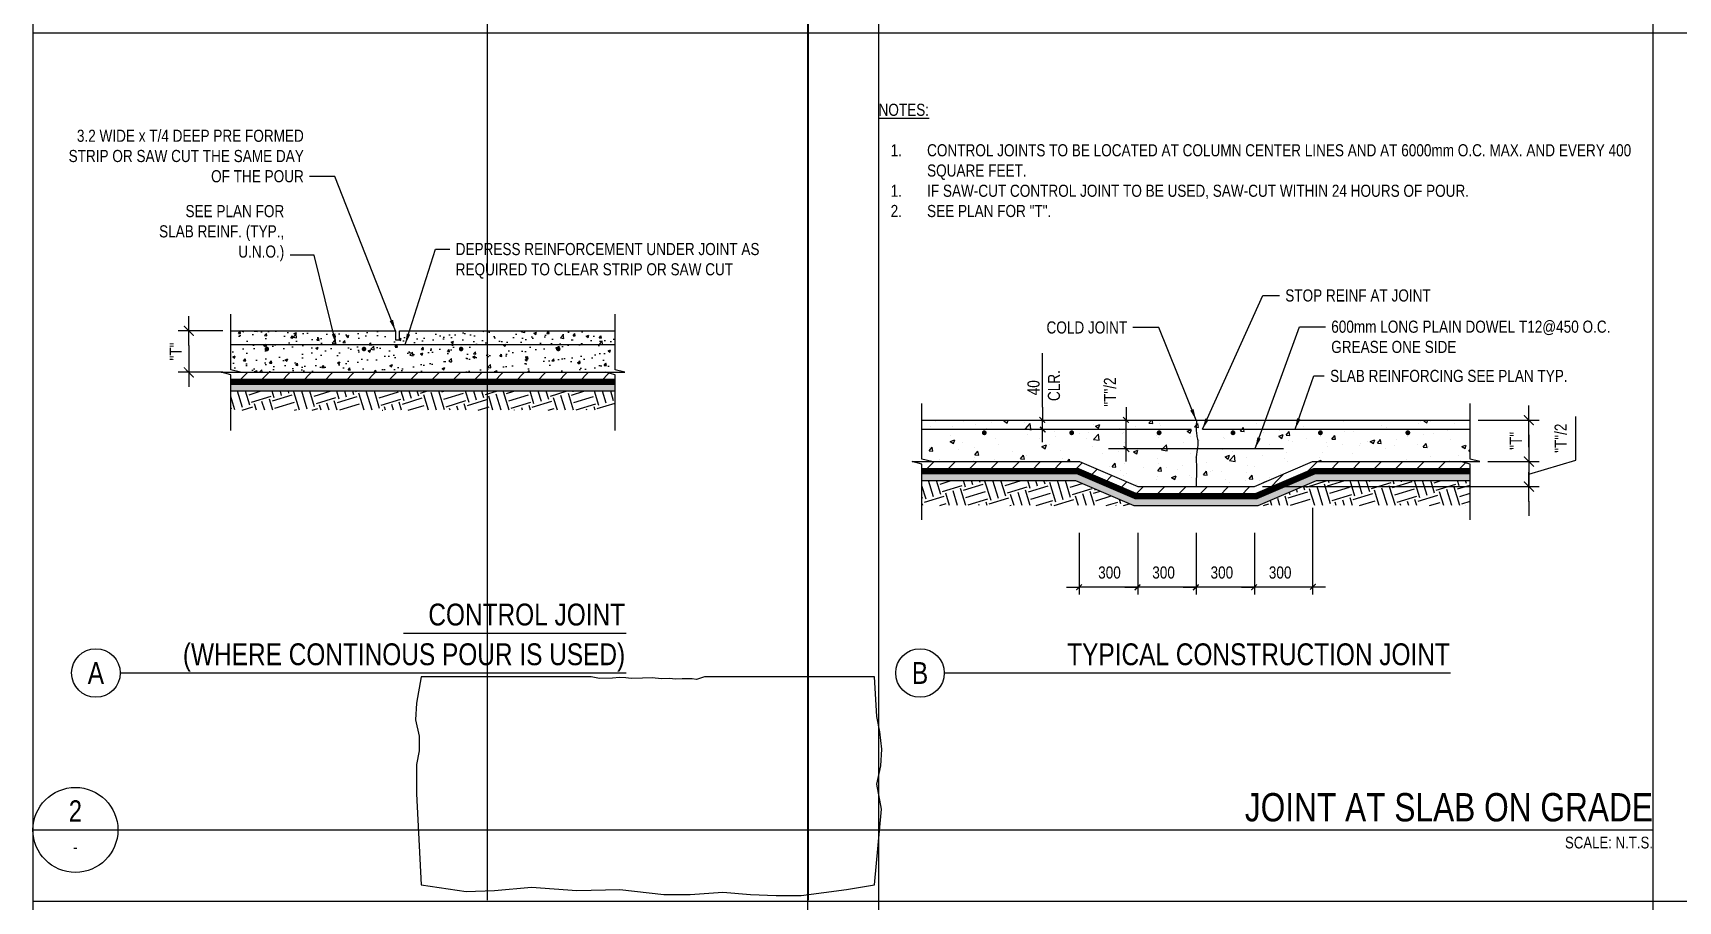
# Model space of a CAD drawing. Header units: millimetres. Extents: x 2250 to 90253, y -19639 to 57150.
# Drawn here: x 2250 to 36930, y 20550 to 38850 of the extents above; entities that cross this region are included whole.
import ezdxf
from ezdxf.enums import TextEntityAlignment as Align

# ---------------------------------------------------------------- set-up
doc = ezdxf.new("R2010")
doc.units = ezdxf.units.MM
doc.linetypes.add('DASHED', pattern=[0.75, 0.5, -0.25])
doc.layers.add('NPLT-JLA', color=193, linetype='Continuous', plot=False)
for name, color, linetype in [('S-G-BREK', 2, 'Continuous'), ('S-G-DIMS', 1, 'Continuous'), ('S-G-HTCH', 1, 'Continuous'), ('S-G-LEDR', 2, 'Continuous'), ('S-G-MEDM', 3, 'Continuous'), ('S-G-RBAR', 7, 'Continuous'), ('S-G-STTL', 4, 'Continuous'), ('S-G-TEXT', 3, 'Continuous'), ('S-G-THCK', 6, 'Continuous'), ('S-G-TITL', 7, 'Continuous'), ('S-G-TITLREF', 4, 'Continuous'), ('S-HATCH', 8, 'Continuous'), ('WATER PROOF', 1, 'DASHED')]:
    doc.layers.add(name, color=color, linetype=linetype)
doc.styles.add('ARIAL', font='arial.ttf', dxfattribs={"width": 0.8})
doc.dimstyles.new('ARIALDIMS', dxfattribs={"dimscale": 12, "dimtxt": 20, "dimasz": 19.5, "dimexe": 2.25, "dimexo": 1.75, "dimgap": 10, "dimtad": 1, "dimzin": 3, "dimdsep": 46, "dimtxsty": 'ARIAL', "dimblk1": 'nyatick', "dimblk2": 'nyatick', "dimsah": 1, "dimcen": 2.25, "dimclrd": 1, "dimclre": 1, "dimclrt": 2, "dimadec": 0, "dimazin": 0, "dimtfac": 1, "dimtmove": 0, "dimatfit": 3, "dimfxl": 1, "dimfrac": 2, "dimtolj": 1, "dimtzin": 0, "dimarcsym": 0})
pattern_1 = [(17.074, (41434.9, 6797.36), (286.768, 541.016), [432.975, -432.975]), (17.074, (41387.23, 6952.57), (286.768, 541.016), [432.975, -432.975]), (17.074, (41339.55, 7107.8), (286.768, 541.016), [432.975, -432.975]), (107.074, (41375.4, 7175.4), (-541.016, 286.768), [432.975, -432.975]), (107.074, (41530.6, 7223.1), (-541.016, 286.768), [432.975, -432.975]), (107.074, (41685.8, 7270.75), (-541.016, 286.768), [432.975, -432.975])]

# ---------------------------------------------------------------- blocks, each defined once
blk = doc.blocks.new('*X135')
at = {"color": 0}
for p, q in [((11.3, 102.35), (11.3, 102.35)), ((17.12, 102.32), (17.12, 102.32)), ((19.59, 101.74), (19.59, 101.74)), ((22.87, 102.17), (22.87, 102.17)), ((25.41, 102.43), (25.88, 102.61)), ((25.41, 102.43), (26.07, 101.99)), ((26.07, 101.99), (26.27, 102.61)), ((29.76, 102.09), (29.76, 102.09)), ((29.84, 100.81), (30.86, 101.88)), ((31, 100.72), (30.86, 101.88)), ((44.28, 101.38), (45.19, 101.73)), ((44.93, 100.94), (45.19, 101.73)), ((50.51, 102.46), (50.51, 102.46)), ((55.28, 102.01), (55.78, 102.61)), ((55.28, 102.01), (56.06, 101.94)), ((56.06, 101.94), (55.94, 102.61)), ((57.48, 102.01), (57.48, 102.01)), ((65.02, 101.58), (65.33, 101.94)), ((65.48, 101.12), (65.33, 101.94)), ((77.35, 101.82), (77.35, 101.82)), ((95.41, 102.28), (95.41, 102.28)), ((104.24, 102.6), (104.24, 102.6)), ((110.75, 101.97), (110.75, 101.97)), ((111.24, 102.3), (111.24, 102.3)), ((111.89, 102.46), (112.29, 102.61)), ((111.89, 102.46), (112.54, 102.02)), ((112.54, 102.02), (112.74, 102.61)), ((112.96, 102.61), (113.31, 102.55)), ((113.31, 102.55), (113.31, 102.61)), ((118.25, 102.01), (118.25, 102.01)), ((10.3, 101.33), (10.3, 101.33)), ((11.3, 100.65), (11.3, 100.65)), ((14.39, 98.2), (15.3, 98.55)), ((14.45, 99.47), (14.45, 99.47)), ((14.78, 101.24), (14.78, 101.24)), ((15.04, 97.76), (15.3, 98.55)), ((21.79, 100.95), (21.79, 100.95)), ((22.1, 100.78), (22.1, 100.78)), ((23.7, 98.87), (23.7, 98.87)), ((28.79, 100.65), (28.79, 100.65)), ((29.84, 100.81), (30.45, 100.72)), ((30.33, 99.71), (30.33, 99.71)), ((30.45, 100.72), (31.01, 100.63)), ((31.01, 100.63), (31, 100.72)), ((32.68, 98.74), (32.68, 98.74)), ((35.8, 100.36), (35.8, 100.36)), ((35.96, 99.18), (35.96, 99.18)), ((37.14, 100.7), (37.14, 100.7)), ((40.94, 99.83), (40.94, 99.83)), ((42.42, 98.81), (42.42, 98.81)), ((42.81, 100.06), (42.81, 100.06)), ((43.85, 98.64), (44.87, 99.7)), ((43.85, 98.64), (45.02, 98.46)), ((43.88, 101.62), (43.88, 101.62)), ((44.28, 101.38), (44.93, 100.94)), ((45.02, 98.46), (44.87, 99.7)), ((49.22, 100.92), (49.22, 100.92)), ((49.81, 99.76), (49.81, 99.76)), ((50.08, 100.13), (50.08, 100.13)), ((52.51, 101.35), (52.51, 101.35)), ((56.82, 99.47), (56.82, 99.47)), ((57.17, 99.08), (57.17, 99.08)), ((57.73, 101.44), (57.73, 101.44)), ((63.14, 100.33), (64.06, 100.68)), ((63.14, 100.33), (63.79, 99.89)), ((63.79, 99.89), (64.06, 100.68)), ((63.82, 99.17), (63.82, 99.17)), ((63.91, 100), (63.91, 100)), ((64.69, 101.19), (65.02, 101.58)), ((64.69, 101.19), (65.01, 101.16)), ((65.01, 101.16), (65.48, 101.12)), ((65.6, 98.36), (65.6, 98.36)), ((70.54, 100.84), (70.54, 100.84)), ((70.57, 99.01), (70.57, 99.01)), ((70.83, 98.88), (70.83, 98.88)), ((74.11, 100.36), (74.74, 101.12)), ((74.11, 100.36), (74.89, 100.29)), ((74.89, 100.29), (74.74, 101.12)), ((77.84, 98.58), (77.84, 98.58)), ((78.86, 100.1), (78.86, 100.1)), ((82, 99.28), (82.92, 99.63)), ((82, 99.28), (82.65, 98.84)), ((82.15, 100.53), (82.15, 100.53)), ((82.65, 98.84), (82.92, 99.63)), ((83.52, 99.54), (84.15, 100.29)), ((83.52, 99.54), (84.31, 99.47)), ((83.93, 98.38), (83.93, 98.38)), ((84.31, 99.47), (84.15, 100.29)), ((84.84, 98.28), (84.84, 98.28)), ((87.12, 101.19), (87.12, 101.19)), ((87.81, 98.87), (87.81, 98.87)), ((90.56, 99.22), (90.56, 99.22)), ((92.94, 98.71), (93.57, 99.47)), ((92.94, 98.71), (93.72, 98.65)), ((93.72, 98.65), (93.57, 99.47)), ((95.46, 100.18), (95.46, 100.18)), ((97.38, 100.2), (97.38, 100.2)), ((100.86, 98.22), (101.78, 98.58)), ((101.52, 97.78), (101.78, 98.58)), ((102.35, 97.89), (102.98, 98.64)), ((103.13, 97.82), (102.98, 98.64)), ((103.11, 101.49), (103.11, 101.49)), ((104.12, 101.13), (104.12, 101.13)), ((106.26, 98.61), (106.26, 98.61)), ((108.5, 99.28), (108.5, 99.28)), ((111.79, 99.71), (111.79, 99.71)), ((113.91, 99.93), (113.91, 99.93)), ((116.76, 100.37), (116.76, 100.37)), ((117.41, 98.58), (117.41, 98.58)), ((10.03, 96.25), (10.66, 97.01)), ((10.03, 96.25), (10.82, 96.19)), ((10.14, 96.96), (10.14, 96.96)), ((10.82, 96.19), (10.66, 97.01)), ((14.39, 98.2), (15.04, 97.76)), ((16.13, 96.57), (16.13, 96.57)), ((16.96, 97.95), (16.96, 97.95)), ((19.42, 97), (19.42, 97)), ((19.45, 95.43), (20.08, 96.18)), ((19.45, 95.43), (20.23, 95.36)), ((19.46, 94.87), (19.46, 94.87)), ((20.23, 95.36), (20.08, 96.18)), ((24.39, 97.65), (24.39, 97.65)), ((27.11, 96.19), (27.11, 96.19)), ((28.86, 94.61), (29.49, 95.36)), ((29.64, 94.54), (29.49, 95.36)), ((30.17, 95.34), (30.17, 95.34)), ((33.25, 97.14), (34.17, 97.5)), ((33.25, 97.14), (33.9, 96.7)), ((33.9, 96.7), (34.17, 97.5)), ((34.77, 97.5), (34.77, 97.5)), ((36.98, 96.33), (36.98, 96.33)), ((43.72, 97.25), (43.72, 97.25)), ((45.77, 95.75), (45.77, 95.75)), ((49.06, 96.18), (49.06, 96.18)), ((50.35, 98.09), (50.35, 98.09)), ((52.11, 96.09), (53.03, 96.45)), ((52.11, 96.09), (52.76, 95.65)), ((52.76, 95.65), (53.03, 96.45)), ((54.03, 96.83), (54.03, 96.83)), ((57.86, 96.47), (58.88, 97.53)), ((57.86, 96.47), (59.02, 96.29)), ((59.02, 96.29), (58.88, 97.53)), ((62.32, 97.92), (62.32, 97.92)), ((63.75, 95.63), (63.75, 95.63)), ((64.84, 94.93), (64.84, 94.93)), ((70.38, 96.47), (70.38, 96.47)), ((70.97, 95.04), (71.89, 95.4)), ((70.97, 95.04), (71.63, 94.6)), ((71.63, 94.6), (71.89, 95.4)), ((71.86, 94.29), (72.89, 95.36)), ((72.5, 96.24), (72.5, 96.24)), ((73.03, 94.11), (72.89, 95.36)), ((75.41, 94.93), (75.41, 94.93)), ((77.19, 97.45), (77.19, 97.45)), ((78.7, 95.36), (78.7, 95.36)), ((80.15, 97.55), (80.15, 97.55)), ((83.67, 96.01), (83.67, 96.01)), ((90.95, 95.99), (90.95, 95.99)), ((91.85, 97.99), (91.85, 97.99)), ((91.96, 97.1), (91.96, 97.1)), ((95.24, 97.54), (95.24, 97.54)), ((97.22, 95.83), (97.22, 95.83)), ((98.61, 97.3), (98.61, 97.3)), ((98.86, 97.69), (98.86, 97.69)), ((100.21, 98.19), (100.21, 98.19)), ((100.86, 98.22), (101.52, 97.78)), ((102.35, 97.89), (103.13, 97.82)), ((103.96, 96.76), (103.96, 96.76)), ((105.86, 97.4), (105.86, 97.4)), ((110.59, 97.6), (110.59, 97.6)), ((111.76, 97.07), (112.4, 97.82)), ((111.76, 97.07), (112.55, 97)), ((112.55, 97), (112.4, 97.82)), ((112.87, 97.1), (112.87, 97.1)), ((113.31, 95.19), (113.31, 95.19)), ((118.93, 95.33), (118.93, 95.33)), ((119.72, 97.17), (120.51, 97.48)), ((119.72, 97.17), (120.38, 96.73)), ((119.88, 96.8), (119.88, 96.8)), ((120.38, 96.73), (120.62, 97.45)), ((121.18, 96.24), (121.42, 96.53)), ((121.18, 96.24), (121.42, 96.22)), ((12.22, 94.54), (12.22, 94.54)), ((19.23, 94.24), (19.23, 94.24)), ((23.54, 94.5), (23.54, 94.5)), ((28.86, 94.61), (29.64, 94.54)), ((37.48, 94.65), (37.48, 94.65)), ((38.5, 94.06), (38.91, 94.54)), ((38.99, 94.06), (38.91, 94.54)), ((47.26, 93.06), (47.26, 93.06)), ((47.69, 92.96), (48.32, 93.71)), ((47.69, 92.96), (48.47, 92.89)), ((48.47, 92.89), (48.32, 93.71)), ((49.53, 92.3), (49.53, 92.3)), ((50.19, 93.72), (50.19, 93.72)), ((50.58, 91.66), (50.58, 91.66)), ((54.26, 92.76), (54.26, 92.76)), ((57.01, 94.71), (57.01, 94.71)), ((57.1, 92.14), (57.73, 92.89)), ((57.1, 92.14), (57.89, 92.07)), ((57.19, 93.61), (57.19, 93.61)), ((57.89, 92.07), (57.73, 92.89)), ((58.86, 92.75), (58.86, 92.75)), ((61.27, 92.46), (61.27, 92.46)), ((62.15, 93.18), (62.15, 93.18)), ((66.52, 91.31), (67.15, 92.07)), ((67.12, 93.83), (67.12, 93.83)), ((67.3, 91.24), (67.15, 92.07)), ((67.99, 92.04), (67.99, 92.04)), ((68.28, 92.17), (68.28, 92.17)), ((70.22, 92.1), (70.22, 92.1)), ((71.86, 94.29), (73.03, 94.11)), ((75.28, 91.87), (75.28, 91.87)), ((75.64, 93.36), (75.64, 93.36)), ((77.03, 93.09), (77.03, 93.09)), ((82.29, 91.58), (82.29, 91.58)), ((83.3, 94.67), (83.3, 94.67)), ((83.77, 94.01), (83.77, 94.01)), ((86.85, 93.14), (86.89, 93.19)), ((86.9, 93.16), (86.89, 93.19)), ((90.01, 94.06), (90.75, 94.34)), ((90.4, 94.85), (90.4, 94.85)), ((90.66, 94.06), (90.75, 94.34)), ((105.05, 94.11), (105.05, 94.11)), ((108.33, 94.54), (108.33, 94.54)), ((117.25, 94.21), (117.25, 94.21)), ((50.02, 91.29), (50.02, 91.29)), ((52.68, 89.42), (52.68, 89.42)), ((56.85, 90.34), (56.85, 90.34)), ((57.03, 91), (57.03, 91)), ((59.94, 90.81), (60.86, 91.16)), ((59.94, 90.81), (60.6, 90.37)), ((60.33, 90.73), (60.33, 90.73)), ((60.6, 90.37), (60.86, 91.16)), ((63.59, 91.26), (63.59, 91.26)), ((64.04, 90.7), (64.04, 90.7)), ((66.52, 91.31), (67.3, 91.24)), ((71.04, 90.41), (71.04, 90.41)), ((71.96, 89.75), (71.96, 89.75)), ((75.24, 90.18), (75.24, 90.18)), ((75.93, 90.49), (76.56, 91.24)), ((75.93, 90.49), (76.71, 90.42)), ((76.71, 90.42), (76.56, 91.24)), ((78.05, 90.11), (78.05, 90.11)), ((78.81, 89.76), (79.73, 90.11)), ((78.81, 89.76), (78.87, 89.72)), ((79.72, 90.08), (79.73, 90.11)), ((80.21, 90.84), (80.21, 90.84))]:
    blk.add_line(p, q, dxfattribs=at)
blk = doc.blocks.new('TICK')
blk.add_line((-1, 0), (0, 0))
at = {"const_width": 0.1}
blk.add_lwpolyline([(-0.24, -0.24), (0.2, 0.2)], dxfattribs=at)
blk = doc.blocks.new('nyatick')
at = {"layer": 'S-G-DIMS'}
blk.add_line((-1.01, 0), (1, 0), dxfattribs=at)
at = {"layer": 'S-G-DIMS', "const_width": 0.08}
blk.add_lwpolyline([(0.34, 0.34), (-0.34, -0.34)], dxfattribs=at)

msp = doc.modelspace()

# ---------------------------------------------------------------- hatches: boundary and pattern name
at = {"layer": 'S-G-HTCH'}
h = msp.add_hatch(dxfattribs=at)
h.set_pattern_fill('AR-CONC', color=256, scale=76.778017, style=0)
h.set_pattern_definition([(50, (25447.6, 18365.65), (550.698, -48.18), [57.584, -633.419]), (355, (25447.6, 18365.65), (-106.53, 577.518), [46.067, -506.735]), (100.4514, (25493.5, 18361.63), (444.168, 529.338), [48.938, -538.323]), (46.1842, (25447.6, 18519.2), (819.407, -127.082), [86.375, -950.128]), (96.6356, (25515.9, 18508.6), (717.615, 747.908), [73.408, -807.484]), (351.184, (25447.6, 18519.2), (717.615, 747.91), [69.1, -760.102]), (21, (25524.4, 18480.8), (458.293, -309.123), [57.584, -633.419]), (326, (25524.4, 18480.8), (186.813, 556.756), [46.067, -506.735]), (71.4514, (25562.6, 18455.05), (645.106, 247.633), [48.938, -538.323]), (37.5, (25447.61, 18365.65), (9.3361, 255.5893), [0, -500.5927, 0, -514.4127, 0, -508.6544]), (7.5, (25447.6, 18365.65), (201.9796, 302.8215), [0, -293.292, 0, -489.076, 0, -193.8645]), (327.5, (25276.4, 18365.65), (409.8583, -17.3172), [0, -191.945, 0, -598.8685, 0, -794.6525]), (317.5, (25199.62, 18365.65), (447.759, 76.8586), [0, -249.5286, 0, -397.71, 0, -564.3184])])
h.paths.add_polyline_path([(9974.588, 32571.021), (9974.588, 32382.261), (9891.322, 32382.261), (9891.322, 32571.021), (6423.928, 32571.021), (6423.928, 32235.801), (6615.034, 32184.594), (6232.822, 32082.181), (6423.928, 32037.953), (6423.928, 31695.754), (14520.515, 31695.754), (14520.515, 32037.953), (14329.409, 32082.181), (14711.621, 32184.594), (14520.515, 32235.801), (14520.515, 32571.021)])
h.paths.add_polyline_path([(13300.127, 32187.158, -1), (13348.114, 32187.158, -1)], flags=16)
h.paths.add_polyline_path([(9253.286, 32187.158, -1), (9205.3, 32187.158, -1)], flags=16)
h.paths.add_polyline_path([(7205.872, 32187.158, -1), (7157.886, 32187.158, -1)], flags=16)
h = msp.add_hatch(dxfattribs=at)
h.set_pattern_fill('EARTH', color=256, scale=68.185002, angle=17.0739491, style=0)
h.set_pattern_definition([(17.074, (26867.33, 8679.83), (286.768, 541.016), [432.975, -432.975]), (17.074, (26819.66, 8835.04), (286.768, 541.016), [432.975, -432.975]), (17.074, (26772, 8990.25), (286.768, 541.016), [432.975, -432.975]), (107.074, (26807.83, 9057.9), (-541.016, 286.768), [432.975, -432.975]), (107.074, (26963.04, 9105.55), (-541.016, 286.768), [432.975, -432.975]), (107.074, (27118.25, 9153.22), (-541.016, 286.768), [432.975, -432.975])])
h.paths.add_polyline_path([(14520.515, 31295.754), (6423.759, 31295.754), (6423.759, 30895.754), (14520.515, 30895.754)])
h = msp.add_hatch(dxfattribs=at)
h.set_pattern_fill('EARTH', color=256, scale=68.185002, angle=17.0739491, style=0)
h.set_pattern_definition(pattern_1)
h.paths.add_polyline_path([(24229.42, 29413.283), (20991.327, 29413.283), (20991.496, 28886.2), (25457.869, 28886.2)])
h = msp.add_hatch(dxfattribs=at)
h.set_pattern_fill('EARTH', color=256, scale=68.185002, angle=17.0739491, style=0)
h.set_pattern_definition(pattern_1)
h.paths.add_polyline_path([(29307.593, 29413.283), (32545.686, 29413.283), (32545.518, 28886.2), (28079.145, 28886.2)])
at = {"layer": 'S-HATCH'}
h = msp.add_hatch(dxfattribs=at)
h.set_pattern_fill('ANSI31', color=256, scale=100)
h.set_pattern_definition([(45, (26867.33, 8679.83), (-224.5064, 224.5064), [])])
h.paths.add_polyline_path([(14520.515, 31695.754), (6423.928, 31695.754), (6423.928, 31495.754), (14520.515, 31495.754)])
h = msp.add_hatch(dxfattribs=at)
h.set_pattern_fill('AR-CONC', color=256, angle=45)
h.set_pattern_definition([(95, (26867.33, 8679.83), (140.09465, 117.5534), [19.05, -209.55]), (40, (26867.33, 8679.83), (-160.0185, 110.1767), [15.24, -167.6406]), (145.45144, (26879, 8689.63), (-19.9238, 227.7301), [16.19, -178.0902]), (91.1842, (26831.4, 8715.76), (221.4102, 161.9534), [28.575, -314.325]), (141.6356, (26849.86, 8729.25), (-7.0866, 342.8268), [24.285, -267.1356]), (36.1842, (26831.4, 8715.76), (-7.0866, 342.8268), [22.86, -251.4597]), (66, (26858.35, 8724.74), (179.52, 34.89515), [19.05, -209.55]), (11, (26858.35, 8724.74), (-86.5399, 173.9412), [15.24, -167.64]), (116.45145, (26873.31, 8727.64), (92.9801, 208.8363), [16.19, -178.0899]), (82.5, (26867.33, 8679.834), (-57.60547, 61.97341), [0, -165.608, 0, -170.18, 0, -168.275]), (52.5, (26867.33, 8679.83), (-23.58973, 118.087), [0, -97.028, 0, -161.798, 0, -64.135]), (12.5, (26827.28, 8639.78), (99.92786, 91.8262), [0, -63.5, 0, -198.12, 0, -262.89]), (2.5, (26809.32, 8621.82), (86.7639, 122.7224), [0, -82.55, 0, -131.572, 0, -186.69])])
h.paths.add_polyline_path([(14520.515, 31495.754), (6423.928, 31495.754), (6423.928, 31295.754), (14520.515, 31295.754)])
h = msp.add_hatch(dxfattribs=at)
h.set_pattern_fill('ANSI31', color=256, scale=100)
h.set_pattern_definition([(45, (0, -5802.54), (-224.5064, 224.5064), [])])
h.paths.add_polyline_path([(32545.518, 29613.283), (32545.518, 29758.423), (32340.776, 29813.283), (29225.403, 29813.283), (27996.955, 29286.2), (25540.058, 29286.2), (24311.61, 29813.283), (20991.496, 29813.283), (20786.754, 29813.283), (20991.496, 29758.423), (20991.496, 29613.283), (24270.515, 29613.283), (25498.963, 29086.2), (28038.05, 29086.2), (29266.498, 29613.283)])
h = msp.add_hatch(dxfattribs=at)
h.set_pattern_fill('AR-CONC', color=256, angle=45)
h.set_pattern_definition([(95, (0, -5802.54), (140.09465, 117.5534), [19.05, -209.55]), (40, (0, -5802.54), (-160.01845, 110.1767), [15.24, -167.6406]), (145.45144, (11.67, -5792.74), (-19.9238, 227.7301), [16.19, -178.09024]), (91.1842, (-35.92, -5766.62), (221.4102, 161.9534), [28.575, -314.325]), (141.63556, (-17.47, -5753.12), (-7.0866, 342.8268), [24.285, -267.1356]), (36.18415, (-35.92, -5766.62), (-7.0866, 342.8268), [22.86, -251.4597]), (66, (-8.98, -5757.64), (179.52, 34.89515), [19.05, -209.55]), (11, (-8.98, -5757.64), (-86.5399, 173.9412), [15.24, -167.64]), (116.45145, (5.98, -5754.73), (92.98005, 208.83634), [16.19, -178.08994]), (82.5, (0, -5802.54), (-57.60547, 61.97341), [0, -165.608, 0, -170.18, 0, -168.275]), (52.5, (0, -5802.54), (-23.58973, 118.087), [0, -97.028, 0, -161.798, 0, -64.135]), (12.5, (-40.05, -5842.59), (99.92786, 91.8262), [0, -63.5, 0, -198.12, 0, -262.89]), (2.5, (-58.01, -5860.55), (86.7639, 122.7224), [0, -82.55, 0, -131.572, 0, -186.69])])
h.paths.add_polyline_path([(32545.518, 29613.283), (29266.498, 29613.283), (28504.18, 29286.2), (29011.406, 29286.2), (29307.593, 29413.283), (32545.518, 29413.283)])
h.paths.add_polyline_path([(29011.406, 29286.2), (28504.18, 29286.2), (28038.05, 29086.2), (25498.963, 29086.2), (24270.515, 29613.283), (20991.496, 29613.283), (20991.496, 29413.283), (24229.42, 29413.283), (25457.869, 28886.2), (28079.145, 28886.2)])

# ---------------------------------------------------------------- linework, layer by layer
at = {"layer": 'NPLT-JLA'}
for p, q in [((2250, 57150), (2250, -16050)), ((2250, 57150), (2250, 2250)), ((18575, 57150), (18575, -16050)), ((18575, 57150), (18575, 2250)), ((18575, 57150), (18575, 2250)), ((18575, 57150), (18575, 2250)), ((18575, 57150), (18575, 2250)), ((20075, 57150), (20075, -16050)), ((20075, 57150), (20075, 2250)), ((20075, 57150), (20075, 2250)), ((20075, 57150), (20075, 2250)), ((20075, 57150), (20075, 2250)), ((36400, 57150), (36400, -16050)), ((36400, 57150), (36400, 2250)), ((36400, 57150), (36400, 2250)), ((36400, 57150), (36400, 2250)), ((36400, 57150), (36400, 2250)), ((11826.474, 52150.114), (11826.474, 20567.034)), ((18595.377, 52150.114), (18595.377, 20567.034)), ((2250, 38850), (72050, 38850)), ((2250, 38850), (72050, 38850)), ((2250, 20550), (89875, 20550)), ((2250, 20550), (72050, 20550)), ((2250, 20550), (72050, 20550))]:
    msp.add_line(p, q, dxfattribs=at)
msp.add_lwpolyline([(14196.025, 25239.272), (14016.413, 25273.589), (10432.877, 25273.589), (10337.485, 24724.549), (10314.513, 24368.728), (10394.913, 24024.385), (10394.913, 23714.477), (10337.485, 23427.525), (10337.485, 23140.573), (10337.485, 22807.709), (10432.877, 20893.711), (11382.68, 20748.778), (11979.935, 20771.734), (12760.961, 20840.602), (13714.27, 20771.734), (14621.639, 20794.69), (15551.978, 20691.388), (16103.29, 20691.388), (16792.43, 20737.3), (17378.198, 20691.388), (17918.024, 20668.431), (18446.366, 20668.431), (19399.675, 20794.69), (19988.974, 20893.711), (20134.759, 22486.322), (20042.873, 23014.314), (20123.273, 23404.569), (20146.245, 23748.911), (20100.301, 24116.21), (20042.873, 24437.597), (19988.974, 25273.589), (16405.438, 25273.589), (16239.311, 25221.233), (16145.152, 25231.526), (15936.238, 25231.526), (15803.827, 25225.644), (15659.647, 25240.348), (15497.812, 25234.467), (15300.667, 25257.993), (15096.714, 25252.052), (14859.298, 25243.289), (14750.427, 25257.993), (14612.132, 25260.934), (14467.952, 25252.111)], close=True, dxfattribs=at)
at = {"layer": 'S-G-BREK'}
for points in [[(6423.928, 30467.306), (6423.928, 31640.894), (6219.186, 31695.754), (6628.669, 31695.754), (6423.928, 31750.614), (6423.928, 32924.202)], [(14520.515, 30467.306), (14520.515, 31640.894), (14315.774, 31695.754), (14725.256, 31695.754), (14520.515, 31750.614), (14520.515, 32924.202)], [(20991.496, 28584.835), (20991.496, 29758.423), (20786.754, 29813.283), (21196.237, 29813.283), (20991.496, 29868.144), (20991.496, 31041.732)], [(32545.518, 28584.835), (32545.518, 29758.423), (32340.776, 29813.283), (32750.259, 29813.283), (32545.518, 29868.144), (32545.518, 31041.732)]]:
    msp.add_lwpolyline(points, dxfattribs=at)
at = {"layer": 'S-G-DIMS', "color": 1}
for p, q in [((6251.945, 32571.021), (5315.237, 32571.021)), ((5536.358, 32263.909), (5536.358, 32002.866)), ((6251.945, 31695.754), (5315.237, 31695.754)), ((32717.5, 30688.551), (34004.344, 30688.551)), ((34773.587, 29846.851), (34773.587, 30766.481)), ((33783.223, 30120.396), (33783.223, 30427.508)), ((33783.223, 30381.439), (33783.223, 30120.396)), ((33783.223, 29549.742), (34773.587, 29846.851)), ((32922.242, 29813.283), (34004.344, 29813.283)), ((32922.242, 29813.283), (34004.344, 29813.283)), ((33783.223, 29813.283), (33783.223, 29286.2)), ((33783.223, 29813.283), (33783.223, 29286.2)), ((28168.938, 29286.2), (34004.344, 29286.2)), ((33783.223, 28979.088), (33783.223, 28671.976))]:
    msp.add_line(p, q, dxfattribs=at)
at = {"layer": 'S-G-DIMS'}
for p, q in [((23532.138, 30958.809), (23532.138, 32096.797)), ((23532.138, 30494.854), (23532.138, 30688.551)), ((25295.487, 30011.444), (25295.487, 30688.551)), ((29225.403, 28840.762), (29225.403, 27015.486)), ((24307.04, 28313.679), (24307.04, 27015.486)), ((25540.058, 28313.679), (25540.058, 27015.486)), ((26768.507, 28313.679), (26768.507, 27015.486)), ((27996.955, 28313.679), (27996.955, 27015.486)), ((26768.507, 27169.042), (24307.04, 27169.042)), ((27996.955, 27169.042), (26768.507, 27169.042)), ((29225.403, 27169.042), (27996.955, 27169.042))]:
    msp.add_line(p, q, dxfattribs=at)
at = {"layer": 'S-G-MEDM'}
for p, q in [((6423.928, 32571.021), (9891.322, 32571.021)), ((9891.322, 32571.021), (9891.322, 32382.261)), ((9891.322, 32382.261), (9974.588, 32382.261)), ((9974.588, 32571.021), (14520.515, 32571.021)), ((9974.588, 32382.261), (9974.588, 32571.021)), ((6423.928, 31695.754), (14520.515, 31695.754)), ((6423.928, 31695.754), (14520.515, 31695.754)), ((14520.515, 31495.754), (6423.928, 31495.754)), ((14520.515, 31295.754), (6423.928, 31295.754)), ((20991.496, 30688.551), (32545.518, 30688.551))]:
    msp.add_line(p, q, dxfattribs=at)
msp.add_lwpolyline([(26779.661, 30684.26, 0.026586179), (26770.813, 30517.98, 0.036192887), (26779.661, 30395.91, 0.01572913), (26798.574, 30289.662, -0.032955508), (26805.856, 30238.628, -0.07661906), (26792.797, 30069.571, 0.062389165), (26770.929, 29862.9, 0.011418296), (26776.463, 29731.321, -0.015721578), (26779.661, 29635.715, -0.015425722), (26776.665, 29531.935, 0.010695046), (26770.929, 29382.317, 0.025008148), (26771.821, 29355.358, 0.009737246), (26768.507, 29286.2)], format="xyb", dxfattribs=at)
for points in [[(20991.496, 29813.283), (24311.61, 29813.283), (25540.058, 29286.2), (27996.955, 29286.2), (29225.403, 29813.283), (32545.518, 29813.283)], [(20991.496, 29613.283), (24270.515, 29613.283), (25498.963, 29086.2), (28038.05, 29086.2), (29266.498, 29613.283), (32545.518, 29613.283)], [(20991.496, 29413.283), (24229.42, 29413.283), (25457.869, 28886.2), (28079.145, 28886.2), (29307.593, 29413.283), (32545.518, 29413.283)]]:
    msp.add_lwpolyline(points, dxfattribs=at)
at = {"layer": 'S-G-RBAR'}
for points, const_width in [([(7157.886, 32187.158, 1), (7205.872, 32187.158, 1)], 47.986), ([(9205.3, 32187.158, 1), (9253.286, 32187.158, 1)], 47.986), ([(11252.714, 32187.158, 1), (11300.7, 32187.158, 1)], 47.986), ([(13300.127, 32187.158, 1), (13348.114, 32187.158, 1)], 47.986), ([(22330.1, 30421.329, -1), (22278.915, 30421.329, -1)], 51.185), ([(24172.773, 30421.329, -1), (24121.587, 30421.329, -1)], 51.185), ([(26015.445, 30421.329, -1), (25964.26, 30421.329, -1)], 51.185), ([(27521.568, 30421.329, 1), (27572.754, 30421.329, 1)], 51.185), ([(29364.241, 30421.329, 1), (29415.426, 30421.329, 1)], 51.185), ([(31206.913, 30421.329, 1), (31258.098, 30421.329, 1)], 51.185)]:
    msp.add_lwpolyline(points, format="xyb", close=True, dxfattribs=dict(at, const_width=const_width))
at = {"layer": 'S-G-STTL'}
for p, q in [((10060.826, 26196.225), (14756.988, 26196.225)), ((4089.351, 25358.382), (14756.988, 25358.382)), ((21461.873, 25358.382), (32129.509, 25358.382))]:
    msp.add_line(p, q, dxfattribs=at)
for centre in [(3577.498, 25358.382), (20950.019, 25358.382)]:
    msp.add_circle(centre, 511.853, dxfattribs=at)
at = {"layer": 'S-G-THCK'}
for p, q in [((6423.928, 32279.265), (14520.515, 32279.265)), ((20991.496, 30494.854), (26668.102, 30494.854)), ((26903.266, 30494.854), (32545.518, 30494.854)), ((24925.834, 30090.94), (28611.179, 30090.94))]:
    msp.add_line(p, q, dxfattribs=at)
at = {"layer": 'S-G-TITLREF'}
msp.add_line((2250, 22050), (36400, 22050), dxfattribs=at)
msp.add_circle((3145.884, 22050), 895.884, dxfattribs=at)
at = {"layer": 'WATER PROOF', "ltscale": 200, "const_width": 136.37}
for points in [[(6423.928, 31495.754), (14520.515, 31495.754)], [(20991.496, 29613.283), (24270.515, 29613.283), (25498.963, 29086.2), (28038.05, 29086.2), (29266.498, 29613.283), (32545.518, 29613.283)]]:
    msp.add_lwpolyline(points, dxfattribs=at)

# ---------------------------------------------------------------- block references
at = {"layer": 'S-G-DIMS', "color": 1}
for p, xscale, yscale, zscale, rotation in [((5536.358, 32571.021), 307.1120689655157, 307.1120689655157, 307.1120689655157, 90), ((5536.358, 31695.754), 307.1120689655153, 307.1120689655153, 307.1120689655153, 270), ((33783.223, 30688.551), 307.1120689655157, 307.1120689655157, 307.1120689655157, 90), ((33783.223, 29813.283), 307.1120689655153, 307.1120689655153, 307.1120689655153, 270), ((33783.223, 29813.283), 307.1120689655153, 307.1120689655153, 307.1120689655153, 270), ((33783.223, 29286.2), 307.1120689655157, 307.1120689655157, 307.1120689655157, 90)]:
    msp.add_blockref('nyatick', p, dxfattribs=dict(at, xscale=xscale, yscale=yscale, zscale=zscale, rotation=rotation))
at = {"layer": 'S-G-DIMS'}
for p, xscale, yscale, zscale, rotation in [((23532.138, 30688.551), 270.2586206895937, 270.2586206895937, 270.2586206895937, 270), ((25295.487, 30688.551), 270.2586206895937, 270.2586206895937, 270.2586206895937, 270), ((23532.138, 30494.854), 270.2586206895941, 270.2586206895941, 270.2586206895941, 90), ((25295.487, 30084.125), 270.2586206895941, 270.2586206895941, 270.2586206895941, 90), ((29225.403, 27169.042), 270.2586206895937, 270.2586206895937, 270.2586206895937, 180)]:
    msp.add_blockref('TICK', p, dxfattribs=dict(at, xscale=xscale, yscale=yscale, zscale=zscale, rotation=rotation))
at = {"layer": 'S-G-DIMS', "xscale": 270.2586206895937, "yscale": 270.2586206895937, "zscale": 270.2586206895937}
for p in [(24307.04, 27169.042), (25540.058, 27169.042), (26768.507, 27169.042), (27996.955, 27169.042)]:
    msp.add_blockref('TICK', p, dxfattribs=at)
at = {"layer": 'S-G-HTCH', "xscale": 102.3706896551718, "yscale": 102.3706896551718, "zscale": 102.3706896551718}
msp.add_blockref('*X135', (20115.571, 20184.344), dxfattribs=at)

# ---------------------------------------------------------------- texts
at = {"layer": 'S-G-DIMS', "color": 3, "char_height": 255.9267, "attachment_point": 5, "rotation": 90, "style": 'ARIAL'}
for s, insert in [('\\A1;"T"', (5261.176, 32133.387)), ('\\A1;"T"/2', (34455.75, 30306.666)), ('\\A1;"T"', (33508.041, 30250.917))]:
    msp.add_mtext(s, dxfattribs=dict(at, insert=insert))
at = {"layer": 'S-G-LEDR', "color": 3, "style": 'ARIAL'}
for s, insert, char_height, width, attachment_point in [('3.2 WIDE x T/4 DEEP PRE FORMED STRIP OR SAW CUT THE SAME DAY OF THE POUR', (7960.693, 35697.319), 255.92673, 5239.40522, 9), ('SEE PLAN FOR SLAB REINF. (TYP., U.N.O.)', (7548.017, 34035.762), 255.92673, 2881.53213, 9), ('DEPRESS REINFORCEMENT UNDER JOINT AS REQUIRED TO CLEAR STRIP OR SAW CUT', (11162.058, 34422.025), 255.92673, 6746.17303, 1), ('STOP REINF AT JOINT', (28648.826, 33444.24), 255.92673, 6300.77432, 1), ('COLD JOINT', (25316.073, 32510.04), 255.9267, 5017.06632, 9), ('600mm LONG PLAIN DOWEL T12@450 O.C. GREASE ONE SIDE', (29618.11, 32785.857), 255.92673, 6054.14434, 1), ('SLAB REINFORCING SEE PLAN TYP.', (29595.083, 31747.895), 255.92673, 5902.84037, 1)]:
    msp.add_mtext(s, dxfattribs=dict(at, insert=insert, char_height=char_height, width=width, attachment_point=attachment_point))
at = {"layer": 'S-G-STTL', "style": 'ARIAL', "width": 0.8}
for s, p in [('CONTROL JOINT', (10585.755, 26360.018)), ('(WHERE CONTINOUS POUR IS USED)', (5411.189, 25522.175)), ('TYPICAL CONSTRUCTION JOINT', (24052.967, 25522.175))]:
    msp.add_text(s, height=460.6681, dxfattribs=at).set_placement(p)
for s, p in [('A', (3577.498, 25358.382)), ('B', (20950.019, 25358.382))]:
    msp.add_text(s, height=460.668, dxfattribs=at).set_placement(p, align=Align.MIDDLE)
at = {"layer": 'S-G-TEXT', "style": 'ARIAL', "width": 0.8}
for s, p in [('CLR.', (23900.782, 31089.944)), ('"T"/2', (25081.642, 30971.042)), ('40', (23469.603, 31211.452))]:
    msp.add_text(s, height=255.9267, rotation=90, dxfattribs=at).set_placement(p)
for p in [(24705.205, 27348.337), (25845.416, 27348.337), (27073.864, 27348.337), (28302.312, 27348.337)]:
    msp.add_text('300', height=255.9267, dxfattribs=at).set_placement(p)
at = {"layer": 'S-G-TEXT', "insert": (20075, 37357.31), "char_height": 255.926732, "width": 15962.69289, "attachment_point": 1, "style": 'ARIAL'}
msp.add_mtext('{\\LNOTES:} ^J\\P\\pxi-3,l4,t4;1.^ICONTROL JOINTS TO BE LOCATED AT COLUMN CENTER LINES AND AT 6000mm O.C. MAX. AND EVERY 400 SQUARE FEET. \\P1.^IIF SAW-CUT CONTROL JOINT TO BE USED, SAW-CUT WITHIN 24 HOURS OF POUR.\\P2.^ISEE PLAN FOR "T".', dxfattribs=at)
at = {"layer": 'S-G-TEXT', "color": 7, "insert": (36400, 21908.08), "char_height": 248.85672, "width": 1863.91779, "attachment_point": 3, "style": 'ARIAL'}
msp.add_mtext('\\W0.8000;SCALE: N.T.S.', dxfattribs=at)
at = {"layer": 'S-G-TITL', "insert": (36400, 22827.396), "char_height": 597.2561, "width": 14259.2115, "attachment_point": 3, "style": 'ARIAL'}
msp.add_mtext('JOINT AT SLAB ON GRADE', dxfattribs=at)
at = {"layer": 'S-G-TITLREF', "style": 'ARIAL', "width": 0.8}
for s, height, p in [('2', 447.942, (3145.884, 22453.472)), ('-', 248.857, (3145.884, 21687.733))]:
    msp.add_text(s, height=height, dxfattribs=at).set_placement(p, align=Align.MIDDLE)

# ---------------------------------------------------------------- leaders
at = {"layer": 'S-G-LEDR', "annotation_type": 0, "has_hookline": 1}
for points, hookline_direction in [([(9891.322, 32571.021), (8613.053, 35825.282), (8083.538, 35825.282)], 1), ([(8644.545, 32279.265), (8179.367, 34163.725), (7670.862, 34163.725)], 1), ([(10097.203, 32279.265), (10738.167, 34294.062), (11039.213, 34294.062)], 0), ([(26903.266, 30494.854), (28172.666, 33316.277), (28525.981, 33316.277)], 0), ([(26768.507, 30688.551), (25980.667, 32638.004), (25438.918, 32638.004)], 1), ([(28016.72, 30090.94), (28947.904, 32657.894), (29495.265, 32657.894)], 0), ([(28856.135, 30494.854), (29247.739, 31619.931), (29472.238, 31619.931)], 0)]:
    msp.add_leader(points, dimstyle='ARIALDIMS', override={"dimgap": 0.05, "dimtad": 0}, dxfattribs=dict(at, hookline_direction=hookline_direction))

doc.saveas('drawing.dxf')
